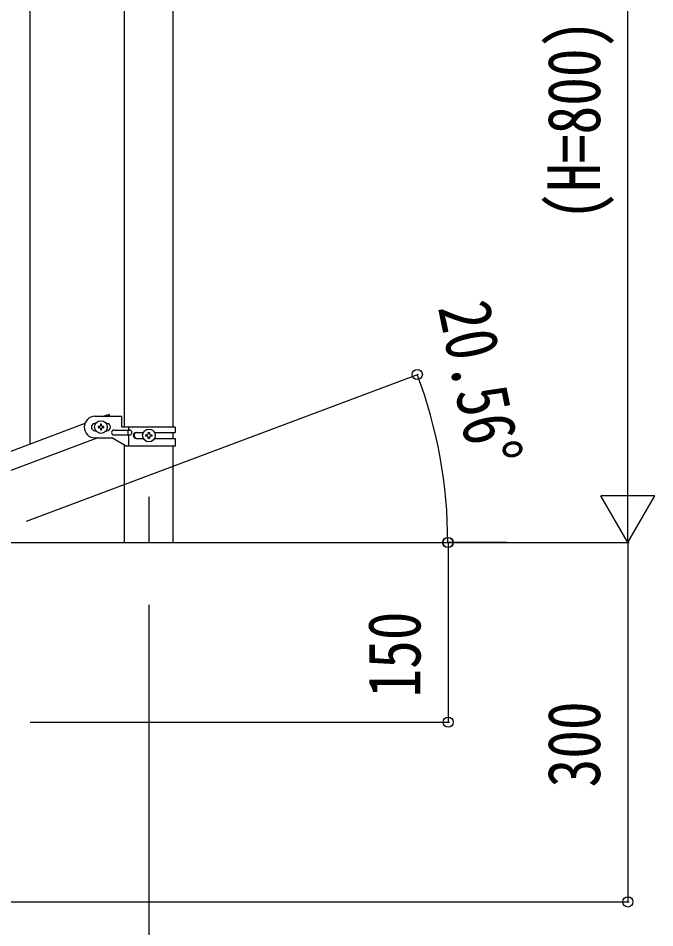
# Model space of a CAD drawing. Units: millimetres, scale not verified. Extents: x -4015 to 4015, y -2862 to 2860.
# Drawn here: x 1271 to 1802, y 638 to 1398 of the extents above; entities that cross this region are included whole.
import ezdxf
from ezdxf.enums import TextEntityAlignment as Align

# ---------------------------------------------------------------- set-up
doc = ezdxf.new("R2010")
doc.units = ezdxf.units.MM
doc.header["$LTSCALE"] = 10
doc.layers.add('0-3_YKK_A1', color=4, linetype='Continuous')
doc.layers.add('0-4_YKK_D', color=6, linetype='Continuous')
doc.styles.add('ＭＳ ゴシック', font='')
doc.styles.get('ＭＳ ゴシック').set_extended_font_data('MS Gothic')

msp = doc.modelspace()

# ---------------------------------------------------------------- linework, layer by layer
at = {"layer": '0-3_YKK_A1'}
for p, q in [((1280.69, 1042.33), (1280.69, 1699.59)), ((1359.44, 1056.45), (1359.44, 1690.1)), ((1399.94, 1056.45), (1399.94, 1690.1)), ((1334.69, 1065.45), (1357.19, 1065.45)), ((1346.42, 1066.98), (1342.33, 1065.45)), ((1346.99, 1065.45), (1346.42, 1066.98)), ((1357.19, 1056.45), (1357.19, 1065.45)), ((1326.18, 1059.39), (622.33, 795.39)), ((1335.32, 1059.45), (1334.69, 1059.45)), ((1338.25, 1056.93), (1337.29, 1056.93)), ((1341.13, 1055.97), (1342.09, 1055.97)), ((1344.69, 1059.45), (1344.06, 1059.45)), ((1401.69, 1056.45), (1357.19, 1056.45)), ((1362.72, 1056.45), (1362.72, 1053.95)), ((1401.69, 1056.45), (1401.69, 1051.95)), ((1335.32, 1053.45), (1334.69, 1053.45)), ((1344.69, 1053.45), (1344.06, 1053.45)), ((1350.49, 1053.95), (1363.57, 1053.95)), ((1350.49, 1049.95), (1363.57, 1049.95)), ((1362.16, 1053.95), (1362.16, 1049.95)), ((1362.72, 1049.95), (1362.72, 1040.45)), ((1369.09, 1051.95), (1375.01, 1051.95)), ((1378.25, 1048.96), (1377.29, 1048.96)), ((1381.13, 1049.92), (1382.09, 1049.92)), ((1384.36, 1051.95), (1401.69, 1051.95)), ((1399.94, 1046.95), (1399.94, 1051.95)), ((1337.05, 1047.45), (633.19, 783.44)), ((1334.69, 1047.45), (1348.69, 1047.45)), ((1360.81, 1040.45), (1348.69, 1047.45)), ((1359.44, 960.1), (1359.44, 1041.24)), ((1401.69, 1040.45), (1360.81, 1040.45)), ((1369.09, 1046.95), (1375.02, 1046.95)), ((1384.36, 1046.95), (1401.69, 1046.95)), ((1399.94, 960.1), (1399.94, 1040.45)), ((1401.69, 1046.95), (1401.69, 1040.45)), ((1379.69, 998.22), (1379.69, 960.1)), ((1359.44, 960.1), (1399.94, 960.1))]:
    msp.add_line(p, q, dxfattribs=at)
for points in [[(1337.29, 1056.93), (1337.29, 1055.97), (1338.25, 1055.97)], [(1340.17, 1057.89), (1340.17, 1058.85), (1339.21, 1058.85), (1339.21, 1057.89)], [(1342.09, 1055.97), (1342.09, 1056.93), (1341.13, 1056.93)], [(1339.21, 1055.01), (1339.21, 1054.05), (1340.17, 1054.05), (1340.17, 1055.01)], [(1377.29, 1048.96), (1377.29, 1049.92), (1378.25, 1049.92)], [(1379.21, 1050.88), (1379.21, 1051.84), (1380.17, 1051.84), (1380.17, 1050.88)], [(1380.17, 1048), (1380.17, 1047.04), (1379.21, 1047.04), (1379.21, 1048)], [(1382.09, 1049.92), (1382.09, 1048.96), (1381.13, 1048.96)], [(829.69, 810.1), (1229.69, 810.1), (1229.69, 960.1), (1629.69, 960.1)]]:
    msp.add_lwpolyline(points, dxfattribs=at)
for centre in [(1339.69, 1056.45), (1379.69, 1049.44)]:
    msp.add_circle(centre, 5.3, dxfattribs=at)
for centre, radius, start, end in [((1334.69, 1056.45), 9, 90, 270), ((1334.69, 1056.45), 3, 90, 270), ((1338.25, 1057.89), 0.96, 270, 0), ((1338.25, 1055.01), 0.96, 0, 90), ((1341.13, 1057.89), 0.96, 180, 270), ((1341.13, 1055.01), 0.96, 90, 180), ((1344.69, 1056.45), 3, 270, 90), ((1350.49, 1051.95), 2, 90, 270), ((1363.57, 1051.95), 2, 270, 90), ((1369.09, 1049.45), 2.5, 90, 270), ((1369.84, 1049.45), 2.5, 90, 270), ((1378.25, 1050.88), 0.96, 270, 0), ((1378.25, 1048), 0.96, 0, 90), ((1381.13, 1050.88), 0.96, 180, 270), ((1381.13, 1048), 0.96, 90, 180)]:
    msp.add_arc(centre, radius, start, end, dxfattribs=at)
at = {"layer": '0-4_YKK_D'}
for p, q in [((1779.69, 1005.1), (1779.69, 1715.1)), ((1277.44, 978.01), (1604.77, 1100.76)), ((1779.69, 960.1), (1779.69, 1038.04)), ((1779.69, 960.1), (1757.19, 999.07)), ((1802.19, 999.07), (1757.19, 999.07)), ((1779.69, 960.1), (1802.19, 999.07)), ((1604.44, 960.1), (1780.69, 960.1)), ((1673.69, 960.1), (1628.28, 960.1)), ((1678.69, 960.1), (1628.69, 960.1)), ((1629.69, 960.1), (1629.69, 810.1)), ((1675.69, 960.1), (1780.69, 960.1)), ((1779.69, 960.1), (1779.69, 660.1)), ((1379.69, 908.1), (1379.69, 509.1)), ((1280.69, 810.1), (1630.69, 810.1)), ((880.69, 660.1), (1780.69, 660.1))]:
    msp.add_line(p, q, dxfattribs=at)
for centre in [(1603.84, 1100.41), (1629.28, 960.1), (1629.69, 960.1), (1629.69, 810.1), (1779.69, 660.1)]:
    msp.add_circle(centre, 4.25, dxfattribs=at)
msp.add_arc((1229.69, 960.1), 399.59, 0, 20.55605, dxfattribs=at)

# ---------------------------------------------------------------- texts
at = {"layer": '0-4_YKK_D', "style": 'ＭＳ ゴシック', "width": 0.8}
for s, rotation, p in [('(H=800)', 90, (1769.69, 1228.9)), ('20.56°', 281.592, (1608.1, 1153.68)), ('150', 90, (1619.69, 830.7)), ('300', 90, (1769.69, 755.7))]:
    msp.add_text(s, height=43.99, rotation=rotation, dxfattribs=at).set_placement(p, align=Align.BOTTOM_LEFT)

doc.saveas('drawing.dxf')
